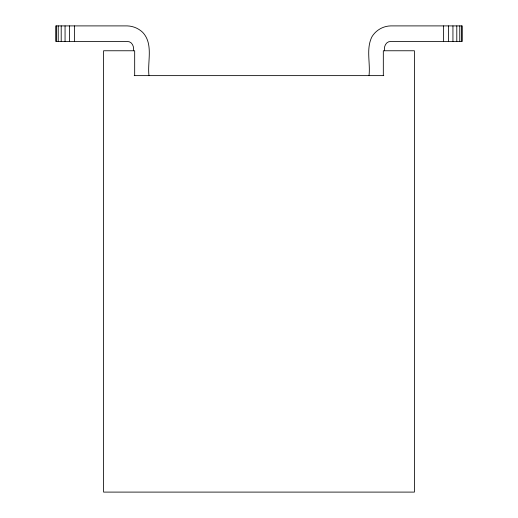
<?xml version="1.0" encoding="UTF-8"?>
<svg xmlns="http://www.w3.org/2000/svg" width="518" height="518" viewBox="0 0 518 518"><rect width="100%" height="100%" fill="white"/><g stroke="black" fill="none" stroke-linecap="round" stroke-linejoin="round"><path stroke-width="0.78" d="M134.214 75.628L383.786 75.628M461.629 25.9L461.629 41.44M459.764 25.9L459.764 41.44M456.798 25.9L456.798 41.44M452.939 25.9L452.939 41.44M448.439 25.9L448.439 41.44M443.615 25.9L443.615 41.44M384.563 50.764C383.676 46.601 385.988 41.369 390.779 41.44L462.263 41.44L462.263 25.9L390.779 25.9C383.119 26.029 375.88 30.206 371.937 36.778C365.896 48.77 370.493 62.853 369.023 75.628M383.32 75.628L383.32 50.764L414.4 50.764L414.4 492.1L103.6 492.1L103.6 50.764L134.68 50.764L134.68 75.628M148.977 75.628C147.261 61.487 153.665 43.888 142.605 32.271C138.429 28.328 132.958 26.068 127.221 25.9L55.737 25.9L55.737 41.44L127.221 41.44C132.012 41.369 134.324 46.601 133.437 50.764M74.385 25.9L74.385 41.44M69.561 25.9L69.561 41.44M65.061 25.9L65.061 41.44M61.202 25.9L61.202 41.44M58.236 25.9L58.236 41.44M56.371 25.9L56.371 41.44"/></g></svg>
